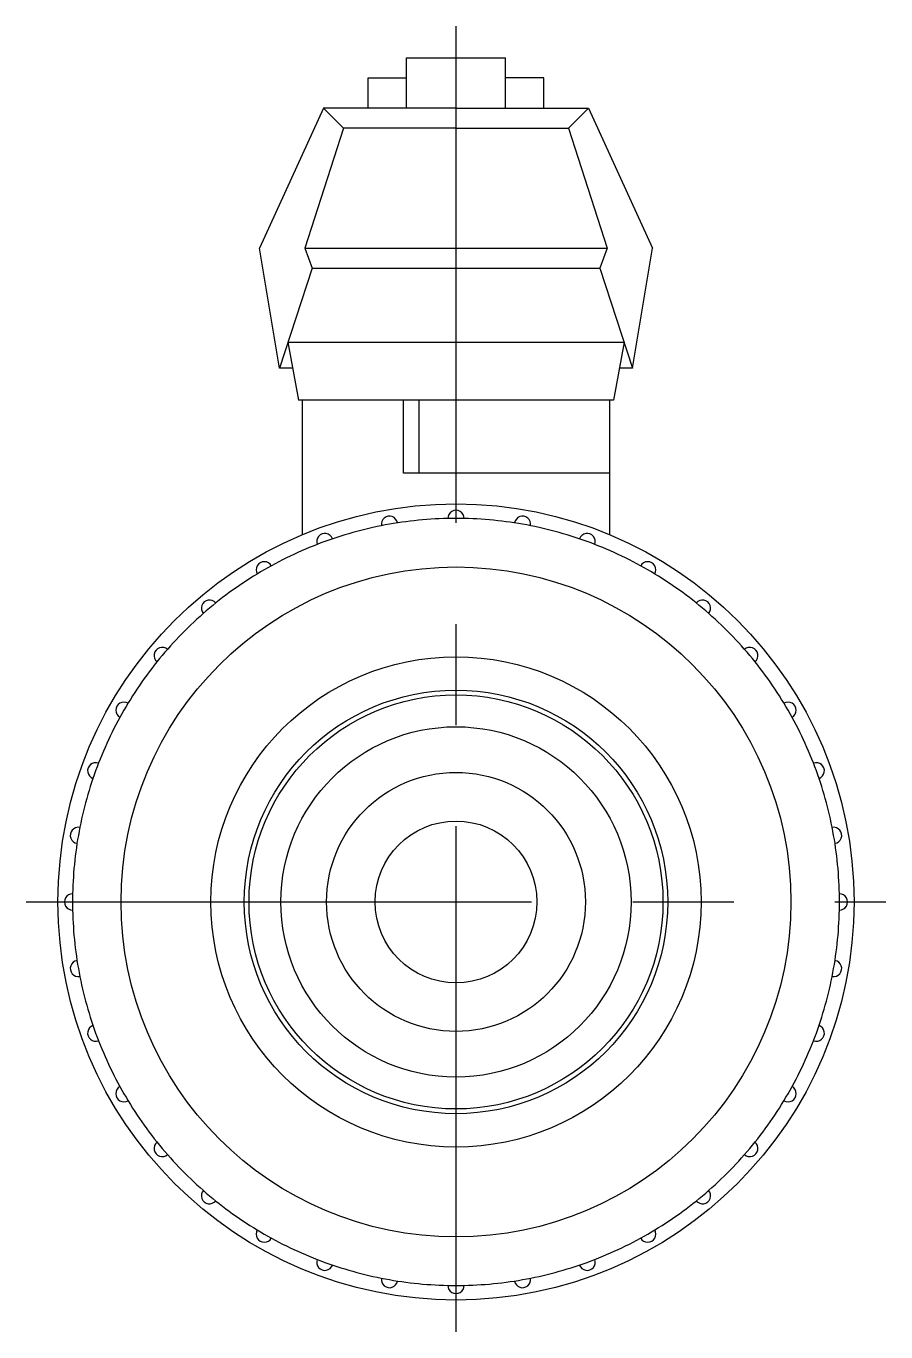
# Model space of a CAD drawing. Extents: x -169 to 27, y -62 to 55.
# Drawn here: x -27 to 27, y -27 to 55 of the extents above; entities that cross this region are included whole.
import ezdxf

# ---------------------------------------------------------------- set-up
doc = ezdxf.new("R2010")
doc.units = 0
doc.linetypes.add('CENTER', pattern=[50.8, 31.75, -6.35, 6.35, -6.35])
doc.layers.get('0').update_dxf_attribs({"linetype": 'CONTINUOUS'})
doc.layers.add('CENTER', color=1, linetype='CENTER')

msp = doc.modelspace()

# ---------------------------------------------------------------- linework, layer by layer
at = {"color": 7, "linetype": 'CONTINUOUS'}
for p, q in [((-3.113, 53), (3.113, 53)), ((-3.113, 49.855), (-3.113, 53)), ((3.113, 49.855), (3.113, 53)), ((-5.524, 51.742), (-3.113, 51.742)), ((-5.524, 49.855), (-5.524, 51.742)), ((5.524, 51.742), (3.113, 51.742)), ((5.524, 49.855), (5.524, 51.742)), ((-8.326, 49.856), (-12.333, 41.051)), ((-7.068, 48.598), (-8.326, 49.856)), ((0, 49.856), (-8.326, 49.856)), ((0, 49.856), (8.326, 49.856)), ((7.068, 48.598), (8.326, 49.856)), ((8.326, 49.856), (12.333, 41.051)), ((-7.068, 48.598), (-9.487, 41.051)), ((0, 48.598), (-7.068, 48.598)), ((0, 48.598), (7.068, 48.598)), ((7.068, 48.598), (9.487, 41.051)), ((-11.092, 33.527), (-12.333, 41.051)), ((-9.487, 41.051), (9.487, 41.051)), ((-9.487, 41.051), (-9.028, 39.793)), ((9.487, 41.051), (9.028, 39.793)), ((11.092, 33.527), (12.333, 41.051)), ((-9.028, 39.793), (-11.092, 33.527)), ((-9.028, 39.793), (9.028, 39.793)), ((9.028, 39.793), (11.092, 33.527)), ((-10.559, 35.144), (-9.883, 31.504)), ((-10.559, 35.144), (10.559, 35.144)), ((10.559, 35.144), (9.883, 31.504)), ((-10.259, 33.527), (-11.092, 33.527)), ((11.092, 33.527), (10.259, 33.527)), ((9.883, 31.504), (-9.883, 31.504)), ((-9.654, 31.504), (-9.654, 23.061)), ((-3.302, 26.931), (-3.302, 31.504)), ((-2.329, 31.504), (-2.329, 26.931)), ((9.654, 26.931), (9.654, 31.504)), ((9.654, 26.931), (-3.302, 26.931)), ((9.654, 23.061), (9.654, 26.931))]:
    msp.add_line(p, q, dxfattribs=at)
for radius in [25, 21.037, 15.396, 13.3, 13, 11, 8.13, 5.081]:
    msp.add_circle((0, 0), radius, dxfattribs=at)
for centre, radius, start, end in [((-4.182, 23.719), 0.508, 9.3956, 190.6044), ((0, 0), 24.085, 90, 100), ((0, 0), 24.085, 90, 100), ((0, 24.085), 0.508, 359.3956, 180.6044), ((0, 24.085), 0.508, 359.3956, 180.6044), ((0, 0), 24.085, 80, 90), ((0, 0), 24.085, 80, 90), ((4.182, 23.719), 0.508, 349.3956, 170.6044), ((-8.238, 22.633), 0.508, 19.3956, 200.6044), ((0, 0), 24.085, 100, 110), ((0, 0), 24.085, 100, 110), ((0, 0), 24.085, 70, 80), ((0, 0), 24.085, 70, 80), ((8.238, 22.633), 0.508, 339.3956, 160.6044), ((0, 0), 24.085, 110, 120), ((0, 0), 24.085, 110, 120), ((0, 0), 24.085, 60, 70), ((0, 0), 24.085, 60, 70), ((-12.043, 20.859), 0.508, 29.3956, 210.6044), ((12.043, 20.859), 0.508, 329.3956, 150.6044), ((0, 0), 24.085, 120, 130), ((0, 0), 24.085, 120, 130), ((0, 0), 24.085, 50, 60), ((0, 0), 24.085, 50, 60), ((-15.482, 18.45), 0.508, 39.3956, 220.6044), ((15.482, 18.45), 0.508, 319.3956, 140.6044), ((0, 0), 24.085, 130, 140), ((0, 0), 24.085, 130, 140), ((0, 0), 24.085, 40, 50), ((0, 0), 24.085, 40, 50), ((-18.45, 15.482), 0.508, 49.3956, 230.6044), ((18.45, 15.482), 0.508, 309.3956, 130.6044), ((0, 0), 24.085, 140, 150), ((0, 0), 24.085, 140, 150), ((0, 0), 24.085, 30, 40), ((0, 0), 24.085, 30, 40), ((-20.859, 12.043), 0.508, 59.3956, 240.6044), ((20.859, 12.043), 0.508, 299.3956, 120.6044), ((0, 0), 24.085, 150, 160), ((0, 0), 24.085, 150, 160), ((0, 0), 24.085, 20, 30), ((0, 0), 24.085, 20, 30), ((0, 0), 24.085, 160, 170), ((0, 0), 24.085, 160, 170), ((-22.633, 8.238), 0.508, 69.3956, 250.6044), ((22.633, 8.238), 0.508, 289.3956, 110.6044), ((0, 0), 24.085, 10, 20), ((0, 0), 24.085, 10, 20), ((-23.719, 4.182), 0.508, 79.3956, 260.6044), ((0, 0), 24.085, 170, 180), ((0, 0), 24.085, 170, 180), ((23.719, 4.182), 0.508, 279.3956, 100.6044), ((0, 0), 24.085, 0, 10), ((0, 0), 24.085, 0, 10), ((-24.085, 0), 0.508, 89.3956, 270.6044), ((0, 0), 24.085, 180, 190), ((0, 0), 24.085, 180, 190), ((0, 0), 24.085, 350, 0), ((24.085, 0), 0.508, 269.3956, 90.6044), ((-23.719, -4.182), 0.508, 99.3956, 280.6044), ((23.719, -4.182), 0.508, 259.3956, 80.6044), ((0, 0), 24.085, 190, 200), ((0, 0), 24.085, 190, 200), ((0, 0), 24.085, 340, 350), ((-22.633, -8.238), 0.508, 109.3956, 290.6044), ((22.633, -8.238), 0.508, 249.3956, 70.6044), ((0, 0), 24.085, 200, 210), ((0, 0), 24.085, 200, 210), ((0, 0), 24.085, 330, 340), ((0, 0), 24.085, 330, 340), ((-20.859, -12.043), 0.508, 119.3956, 300.6044), ((0, 0), 24.085, 210, 220), ((0, 0), 24.085, 210, 220), ((0, 0), 24.085, 320, 330), ((0, 0), 24.085, 320, 330), ((20.859, -12.043), 0.508, 239.3956, 60.6044), ((-18.45, -15.482), 0.508, 129.3956, 310.6044), ((0, 0), 24.085, 220, 230), ((0, 0), 24.085, 220, 230), ((0, 0), 24.085, 310, 320), ((0, 0), 24.085, 310, 320), ((18.45, -15.482), 0.508, 229.3956, 50.6044), ((-15.482, -18.45), 0.508, 139.3956, 320.6044), ((0, 0), 24.085, 230, 240), ((0, 0), 24.085, 230, 240), ((0, 0), 24.085, 300, 310), ((0, 0), 24.085, 300, 310), ((15.482, -18.45), 0.508, 219.3956, 40.6044), ((-12.043, -20.859), 0.508, 149.3956, 330.6044), ((0, 0), 24.085, 240, 250), ((0, 0), 24.085, 240, 250), ((0, 0), 24.085, 290, 300), ((0, 0), 24.085, 290, 300), ((12.043, -20.859), 0.508, 209.3956, 30.6044), ((-8.238, -22.633), 0.508, 159.3956, 340.6044), ((0, 0), 24.085, 250, 260), ((0, 0), 24.085, 250, 260), ((0, 0), 24.085, 280, 290), ((0, 0), 24.085, 280, 290), ((8.238, -22.633), 0.508, 199.3956, 20.6044), ((-4.182, -23.719), 0.508, 169.3956, 350.6044), ((0, 0), 24.085, 260, 270), ((0, 0), 24.085, 260, 270), ((0, 0), 24.085, 270, 280), ((0, 0), 24.085, 270, 280), ((4.182, -23.719), 0.508, 189.3956, 10.6044), ((0, -24.085), 0.508, 179.3956, 0.6044)]:
    msp.add_arc(centre, radius, start, end, dxfattribs=at)
at = {"layer": 'CENTER', "color": 1, "linetype": 'CENTER'}
for p, q in [((0, -27), (0, 55)), ((-27, 0), (27, 0))]:
    msp.add_line(p, q, dxfattribs=at)

doc.saveas('drawing.dxf')
